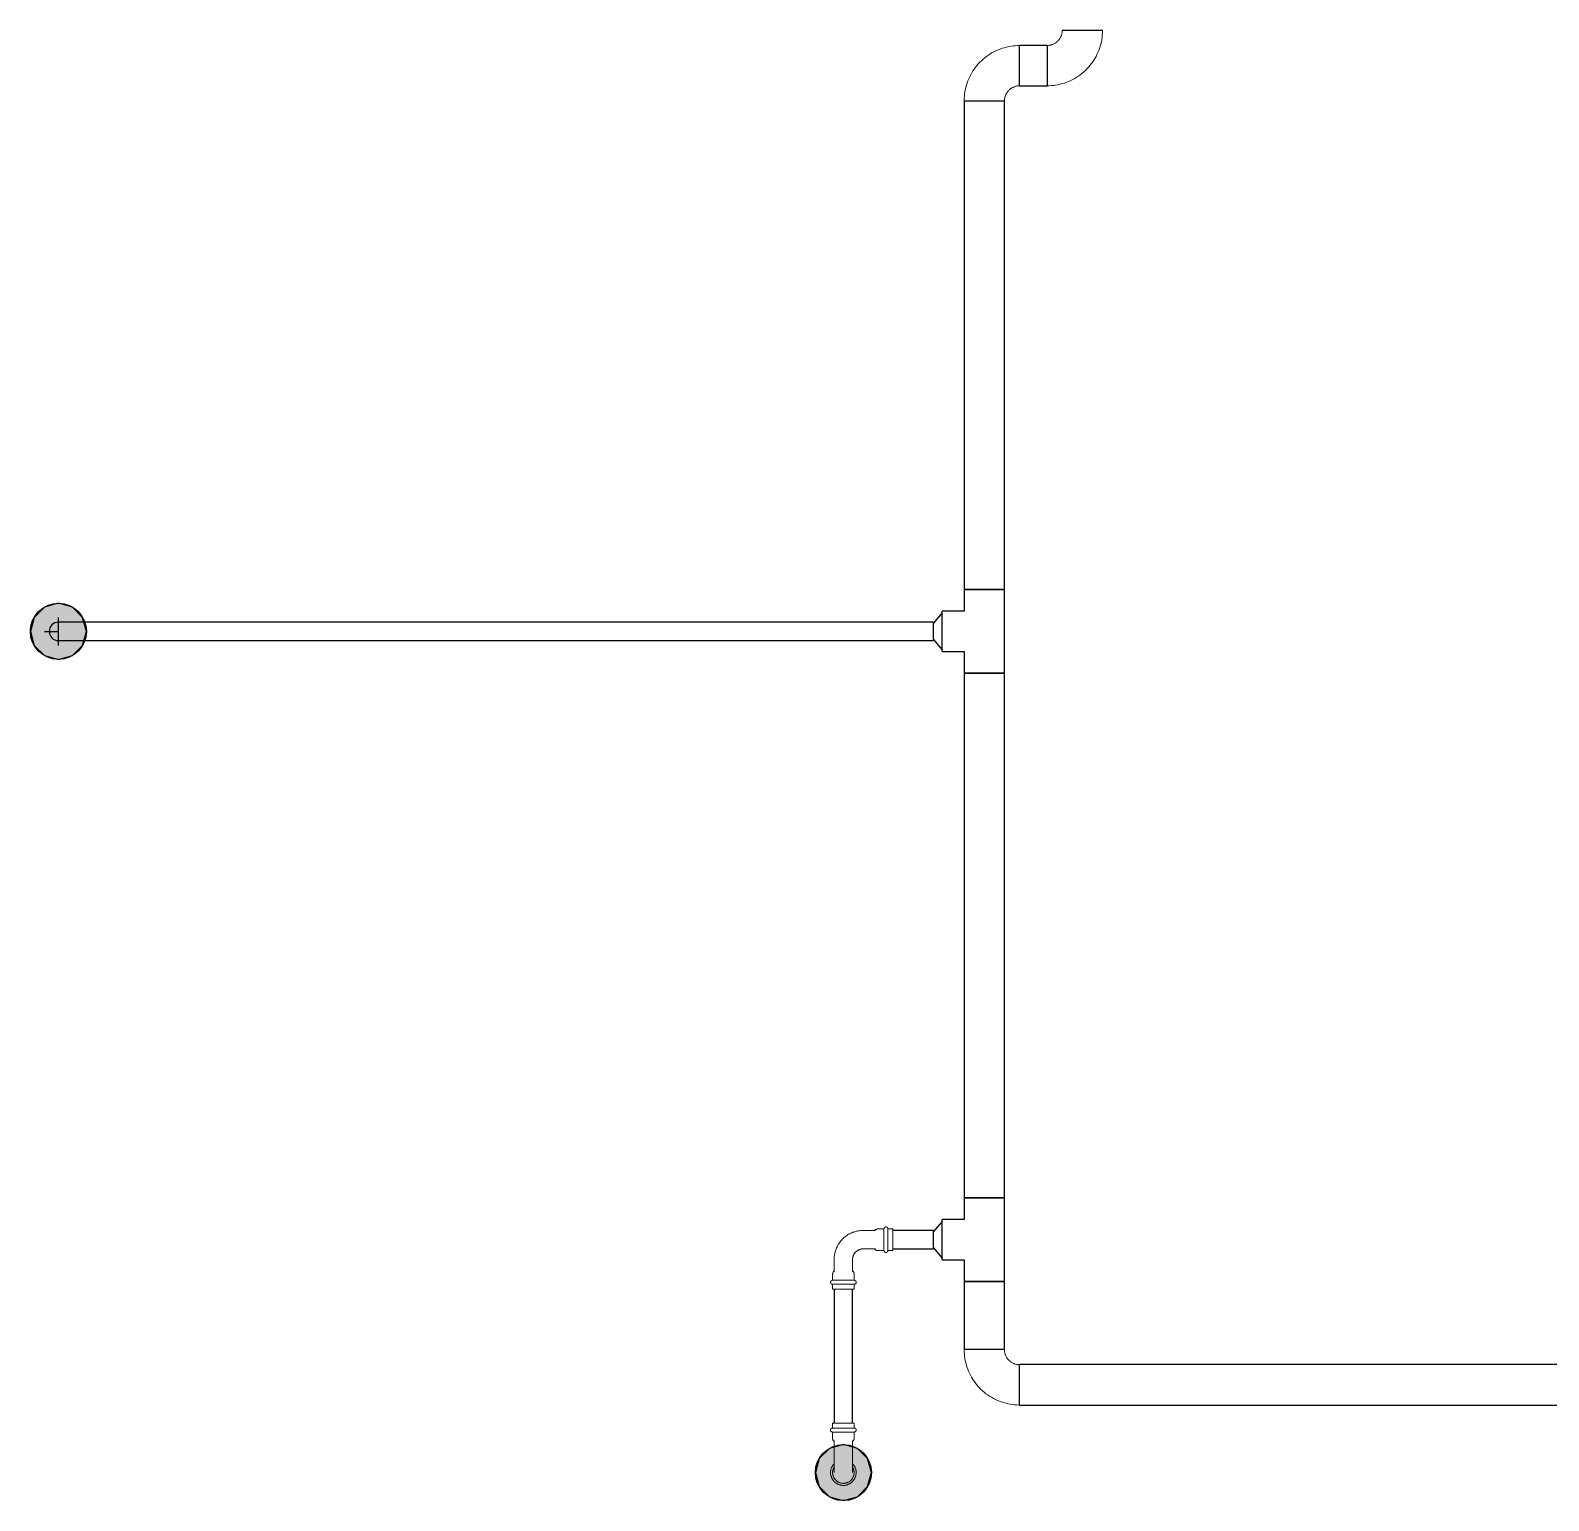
# Model space of a CAD drawing. Header units: inches. Extents: x -3327 to -1, y 8 to 1328.
# Drawn here: x -1886 to -1777.7, y 317.7 to 422.6 of the extents above; entities that cross this region are included whole.
import ezdxf

# ---------------------------------------------------------------- set-up
doc = ezdxf.new("R2010")
doc.units = ezdxf.units.IN
doc.header["$MEASUREMENT"] = 0
doc.layers.add('P-PIPE', color=3, linetype='Continuous', lineweight=9)
doc.layers.add('X - REF - FP', color=7, linetype='Continuous', true_color=0xb90000)

# ---------------------------------------------------------------- blocks, each defined once
blk = doc.blocks.new('Victaulic-VicPress316-Elbow 90-45deg Style P568_P571 - Standard-V2-SECOND LEVEL')
at = {"layer": 'P-PIPE'}
for p, q in [((-3203.7, 731.1), (-3203.7, 730.2)), ((-3202.39, 730.21), (-3202.39, 731.1)), ((-3203.81, 730.05), (-3203.81, 729.6)), ((-3202.28, 729.6), (-3202.28, 730.05)), ((-3203.05, 729.6), (-3203.81, 729.6)), ((-3203.81, 729.31), (-3203.81, 728.97)), ((-3203.05, 729.31), (-3203.81, 729.31)), ((-3203.81, 728.97), (-3203.05, 728.97)), ((-3202.28, 729.6), (-3203.05, 729.6)), ((-3202.28, 729.31), (-3203.05, 729.31)), ((-3203.05, 728.97), (-3202.28, 728.97)), ((-3202.28, 728.97), (-3202.28, 729.31))]:
    blk.add_line(p, q, dxfattribs=at)
at = {"layer": 'P-PIPE', "flags": 128}
for points in [[(-3203.05, 733.4), (-3203.08, 733.4), (-3203.12, 733.4), (-3203.16, 733.4), (-3203.19, 733.39), (-3203.23, 733.38), (-3203.26, 733.38), (-3203.3, 733.37), (-3203.33, 733.36), (-3203.37, 733.34), (-3203.4, 733.33), (-3203.43, 733.32), (-3203.47, 733.3), (-3203.5, 733.28), (-3203.53, 733.26), (-3203.56, 733.24), (-3203.59, 733.22), (-3203.62, 733.2), (-3203.65, 733.18), (-3203.67, 733.15), (-3203.7, 733.13), (-3203.73, 733.1), (-3203.75, 733.07), (-3203.77, 733.04), (-3203.79, 733.01), (-3203.81, 732.98), (-3203.83, 732.95), (-3203.85, 732.92), (-3203.87, 732.89), (-3203.88, 732.85), (-3203.9, 732.82), (-3203.91, 732.79), (-3203.92, 732.75), (-3203.93, 732.72), (-3203.94, 732.68), (-3203.94, 732.65), (-3203.95, 732.61), (-3203.95, 732.57), (-3203.96, 732.54), (-3203.96, 732.5), (-3203.96, 732.46), (-3203.96, 732.43), (-3203.95, 732.39), (-3203.95, 732.35), (-3203.94, 732.32), (-3203.93, 732.28), (-3203.93, 732.25), (-3203.91, 732.21), (-3203.9, 732.18), (-3203.89, 732.14), (-3203.88, 732.11), (-3203.86, 732.08), (-3203.84, 732.05), (-3203.82, 732.01), (-3203.8, 731.98), (-3203.78, 731.95), (-3203.76, 731.92), (-3203.74, 731.9), (-3203.71, 731.87)], [(-3202.39, 731.86), (-3202.37, 731.88), (-3202.34, 731.91), (-3202.32, 731.94), (-3202.3, 731.97), (-3202.28, 732), (-3202.26, 732.03), (-3202.24, 732.06), (-3202.23, 732.09), (-3202.21, 732.13), (-3202.2, 732.16), (-3202.18, 732.19), (-3202.17, 732.23), (-3202.16, 732.26), (-3202.15, 732.3), (-3202.15, 732.33), (-3202.14, 732.37), (-3202.14, 732.41), (-3202.14, 732.44), (-3202.13, 732.48), (-3202.13, 732.52), (-3202.14, 732.55), (-3202.14, 732.59), (-3202.14, 732.63), (-3202.15, 732.66), (-3202.16, 732.7), (-3202.17, 732.73), (-3202.18, 732.77), (-3202.19, 732.8), (-3202.2, 732.84), (-3202.22, 732.87), (-3202.23, 732.9), (-3202.25, 732.93), (-3202.27, 732.97), (-3202.29, 733), (-3202.31, 733.03), (-3202.33, 733.06), (-3202.35, 733.08), (-3202.38, 733.11), (-3202.4, 733.14), (-3202.43, 733.16), (-3202.46, 733.19), (-3202.49, 733.21), (-3202.51, 733.23), (-3202.55, 733.25), (-3202.58, 733.27), (-3202.61, 733.29), (-3202.64, 733.31), (-3202.67, 733.32), (-3202.71, 733.34), (-3202.74, 733.35), (-3202.78, 733.36), (-3202.81, 733.37), (-3202.85, 733.38), (-3202.88, 733.39), (-3202.92, 733.39), (-3202.95, 733.4), (-3202.99, 733.4), (-3203.03, 733.4), (-3203.05, 733.4)], [(-3203.05, 733.26), (-3203.08, 733.26), (-3203.11, 733.25), (-3203.14, 733.25), (-3203.17, 733.25), (-3203.2, 733.24), (-3203.23, 733.23), (-3203.26, 733.23), (-3203.29, 733.22), (-3203.32, 733.21), (-3203.34, 733.2), (-3203.37, 733.18), (-3203.4, 733.17), (-3203.43, 733.16), (-3203.45, 733.14), (-3203.48, 733.12), (-3203.5, 733.1), (-3203.53, 733.09), (-3203.55, 733.07), (-3203.57, 733.05), (-3203.6, 733.02), (-3203.62, 733), (-3203.64, 732.98), (-3203.66, 732.95), (-3203.67, 732.93), (-3203.69, 732.9), (-3203.71, 732.88), (-3203.72, 732.85), (-3203.74, 732.82), (-3203.75, 732.8), (-3203.76, 732.77), (-3203.77, 732.74), (-3203.78, 732.71), (-3203.79, 732.68), (-3203.8, 732.65), (-3203.8, 732.62), (-3203.81, 732.59), (-3203.81, 732.56), (-3203.81, 732.53), (-3203.81, 732.5), (-3203.81, 732.47), (-3203.81, 732.44), (-3203.81, 732.41), (-3203.8, 732.38), (-3203.8, 732.35), (-3203.79, 732.32), (-3203.78, 732.29), (-3203.78, 732.26), (-3203.77, 732.23), (-3203.76, 732.2), (-3203.74, 732.17), (-3203.73, 732.14), (-3203.72, 732.12), (-3203.7, 732.1)], [(-3203.7, 732.49), (-3203.7, 732.49), (-3203.7, 732.49), (-3203.7, 732.48), (-3203.7, 732.47), (-3203.7, 732.46), (-3203.7, 732.45), (-3203.7, 732.44), (-3203.7, 732.42), (-3203.7, 732.4), (-3203.7, 732.38), (-3203.7, 732.36), (-3203.7, 732.33), (-3203.7, 732.31), (-3203.7, 732.28), (-3203.7, 732.25), (-3203.7, 732.21), (-3203.7, 732.18), (-3203.7, 732.14), (-3203.7, 732.11), (-3203.7, 732.07), (-3203.7, 732.03), (-3203.7, 731.98), (-3203.7, 731.94), (-3203.7, 731.9), (-3203.7, 731.85), (-3203.7, 731.8), (-3203.7, 731.75), (-3203.7, 731.7), (-3203.7, 731.65), (-3203.7, 731.6), (-3203.7, 731.55), (-3203.7, 731.5), (-3203.7, 731.44), (-3203.7, 731.39), (-3203.7, 731.33), (-3203.7, 731.28), (-3203.7, 731.22), (-3203.7, 731.17), (-3203.7, 731.11), (-3203.7, 731.1)], [(-3202.39, 732.1), (-3202.37, 732.13), (-3202.36, 732.16), (-3202.34, 732.18), (-3202.33, 732.21), (-3202.32, 732.24), (-3202.31, 732.27), (-3202.3, 732.3), (-3202.3, 732.33), (-3202.29, 732.36), (-3202.29, 732.39), (-3202.28, 732.42), (-3202.28, 732.45), (-3202.28, 732.48), (-3202.28, 732.51), (-3202.28, 732.54), (-3202.28, 732.57), (-3202.29, 732.6), (-3202.29, 732.63), (-3202.3, 732.66), (-3202.31, 732.69), (-3202.32, 732.72), (-3202.33, 732.75), (-3202.34, 732.78), (-3202.35, 732.81), (-3202.36, 732.84), (-3202.38, 732.86), (-3202.39, 732.89), (-3202.41, 732.92), (-3202.43, 732.94), (-3202.44, 732.97), (-3202.46, 732.99), (-3202.48, 733.01), (-3202.51, 733.03), (-3202.53, 733.06), (-3202.55, 733.08), (-3202.58, 733.09), (-3202.6, 733.11), (-3202.62, 733.13), (-3202.65, 733.15), (-3202.68, 733.16), (-3202.7, 733.18), (-3202.73, 733.19), (-3202.76, 733.2), (-3202.79, 733.21), (-3202.82, 733.22), (-3202.85, 733.23), (-3202.88, 733.24), (-3202.91, 733.24), (-3202.94, 733.25), (-3202.97, 733.25), (-3203, 733.26), (-3203.03, 733.26), (-3203.05, 733.26)], [(-3202.39, 731.1), (-3202.39, 731.15), (-3202.39, 731.21), (-3202.39, 731.26), (-3202.39, 731.32), (-3202.39, 731.37), (-3202.39, 731.43), (-3202.39, 731.48), (-3202.39, 731.54), (-3202.39, 731.59), (-3202.39, 731.64), (-3202.39, 731.69), (-3202.39, 731.74), (-3202.39, 731.79), (-3202.39, 731.84), (-3202.39, 731.88), (-3202.39, 731.93), (-3202.39, 731.97), (-3202.39, 732.02), (-3202.39, 732.06), (-3202.39, 732.1), (-3202.39, 732.13), (-3202.39, 732.17), (-3202.39, 732.21), (-3202.39, 732.24), (-3202.39, 732.27), (-3202.39, 732.3), (-3202.39, 732.33), (-3202.39, 732.35), (-3202.39, 732.37), (-3202.39, 732.4), (-3202.39, 732.41), (-3202.39, 732.43), (-3202.39, 732.45), (-3202.39, 732.46), (-3202.39, 732.47), (-3202.39, 732.48), (-3202.39, 732.48), (-3202.39, 732.49), (-3202.39, 732.49), (-3202.39, 732.49)], [(-3203.81, 730.05), (-3203.81, 730.06), (-3203.81, 730.07), (-3203.81, 730.08), (-3203.81, 730.09), (-3203.81, 730.11), (-3203.8, 730.12), (-3203.8, 730.13), (-3203.8, 730.14), (-3203.8, 730.15), (-3203.79, 730.16), (-3203.79, 730.17), (-3203.78, 730.18), (-3203.78, 730.19), (-3203.77, 730.2), (-3203.76, 730.2), (-3203.76, 730.21), (-3203.75, 730.22), (-3203.74, 730.23), (-3203.74, 730.24), (-3203.73, 730.25), (-3203.72, 730.25), (-3203.71, 730.26), (-3203.71, 730.27), (-3203.7, 730.27)], [(-3202.39, 730.27), (-3202.38, 730.26), (-3202.37, 730.26), (-3202.36, 730.25), (-3202.36, 730.24), (-3202.35, 730.23), (-3202.34, 730.22), (-3202.33, 730.22), (-3202.33, 730.21), (-3202.32, 730.2), (-3202.32, 730.19), (-3202.31, 730.18), (-3202.31, 730.17), (-3202.3, 730.16), (-3202.3, 730.15), (-3202.29, 730.14), (-3202.29, 730.13), (-3202.29, 730.12), (-3202.29, 730.11), (-3202.28, 730.1), (-3202.28, 730.09), (-3202.28, 730.07), (-3202.28, 730.06), (-3202.28, 730.05), (-3202.28, 730.05)], [(-3203.81, 729.31), (-3203.82, 729.31), (-3203.82, 729.31), (-3203.83, 729.31), (-3203.84, 729.31), (-3203.84, 729.31), (-3203.85, 729.31), (-3203.85, 729.31), (-3203.86, 729.32), (-3203.86, 729.32), (-3203.87, 729.32), (-3203.87, 729.32), (-3203.88, 729.32), (-3203.88, 729.33), (-3203.89, 729.33), (-3203.89, 729.33), (-3203.9, 729.34), (-3203.9, 729.34), (-3203.91, 729.34), (-3203.91, 729.35), (-3203.92, 729.35), (-3203.92, 729.36), (-3203.92, 729.36), (-3203.93, 729.37), (-3203.93, 729.37), (-3203.93, 729.38), (-3203.94, 729.38), (-3203.94, 729.39), (-3203.94, 729.39), (-3203.95, 729.4), (-3203.95, 729.4), (-3203.95, 729.41), (-3203.95, 729.41), (-3203.95, 729.42), (-3203.95, 729.42), (-3203.96, 729.43), (-3203.96, 729.44), (-3203.96, 729.44), (-3203.96, 729.45), (-3203.96, 729.45), (-3203.96, 729.46), (-3203.96, 729.46), (-3203.96, 729.47), (-3203.96, 729.48), (-3203.96, 729.48), (-3203.95, 729.49), (-3203.95, 729.49), (-3203.95, 729.5), (-3203.95, 729.5), (-3203.95, 729.51), (-3203.94, 729.51), (-3203.94, 729.52), (-3203.94, 729.52), (-3203.94, 729.53), (-3203.93, 729.53), (-3203.93, 729.54), (-3203.93, 729.54), (-3203.92, 729.55), (-3203.92, 729.55), (-3203.92, 729.56), (-3203.91, 729.56), (-3203.91, 729.57), (-3203.9, 729.57), (-3203.9, 729.57), (-3203.89, 729.58), (-3203.89, 729.58), (-3203.88, 729.58), (-3203.88, 729.58), (-3203.87, 729.59), (-3203.87, 729.59), (-3203.86, 729.59), (-3203.86, 729.59), (-3203.85, 729.59), (-3203.84, 729.6), (-3203.84, 729.6), (-3203.83, 729.6), (-3203.83, 729.6), (-3203.82, 729.6), (-3203.82, 729.6), (-3203.81, 729.6)], [(-3203.05, 729.6), (-3203.08, 729.6), (-3203.11, 729.6), (-3203.14, 729.6), (-3203.17, 729.6), (-3203.2, 729.6), (-3203.23, 729.6), (-3203.26, 729.6), (-3203.29, 729.6), (-3203.32, 729.6), (-3203.34, 729.6), (-3203.37, 729.6), (-3203.4, 729.6), (-3203.43, 729.6), (-3203.45, 729.6), (-3203.48, 729.6), (-3203.5, 729.6), (-3203.53, 729.6), (-3203.55, 729.6), (-3203.57, 729.6), (-3203.6, 729.6), (-3203.62, 729.6), (-3203.64, 729.6), (-3203.66, 729.6), (-3203.67, 729.6), (-3203.69, 729.6), (-3203.71, 729.6), (-3203.72, 729.6), (-3203.74, 729.6), (-3203.75, 729.6), (-3203.76, 729.6), (-3203.77, 729.6), (-3203.78, 729.6), (-3203.79, 729.6), (-3203.8, 729.6), (-3203.8, 729.6), (-3203.81, 729.6), (-3203.81, 729.6), (-3203.81, 729.6), (-3203.81, 729.6), (-3203.81, 729.6)], [(-3203.81, 729.6), (-3203.81, 729.6), (-3203.81, 729.6), (-3203.81, 729.6), (-3203.8, 729.6), (-3203.8, 729.6), (-3203.79, 729.6), (-3203.78, 729.6), (-3203.77, 729.6)], [(-3203.77, 729.31), (-3203.78, 729.31), (-3203.79, 729.31), (-3203.8, 729.31), (-3203.8, 729.31), (-3203.81, 729.31), (-3203.81, 729.31), (-3203.81, 729.31), (-3203.81, 729.31), (-3203.81, 729.31)], [(-3203.81, 729.31), (-3203.81, 729.31), (-3203.81, 729.31), (-3203.81, 729.31), (-3203.8, 729.31), (-3203.8, 729.31), (-3203.79, 729.31), (-3203.78, 729.31), (-3203.77, 729.31), (-3203.76, 729.31), (-3203.75, 729.31), (-3203.74, 729.31), (-3203.73, 729.31), (-3203.71, 729.31), (-3203.7, 729.31), (-3203.68, 729.31), (-3203.66, 729.31), (-3203.64, 729.31), (-3203.62, 729.31), (-3203.6, 729.31), (-3203.58, 729.31), (-3203.56, 729.31), (-3203.53, 729.31), (-3203.51, 729.31), (-3203.49, 729.31), (-3203.46, 729.31), (-3203.43, 729.31), (-3203.41, 729.31), (-3203.38, 729.31), (-3203.35, 729.31), (-3203.32, 729.31), (-3203.29, 729.31), (-3203.27, 729.31), (-3203.24, 729.31), (-3203.21, 729.31), (-3203.18, 729.31), (-3203.15, 729.31), (-3203.12, 729.31), (-3203.08, 729.31), (-3203.05, 729.31), (-3203.05, 729.31)], [(-3202.28, 729.6), (-3202.28, 729.6), (-3202.28, 729.6), (-3202.29, 729.6), (-3202.29, 729.6), (-3202.29, 729.6), (-3202.3, 729.6), (-3202.31, 729.6), (-3202.32, 729.6), (-3202.33, 729.6), (-3202.34, 729.6), (-3202.35, 729.6), (-3202.37, 729.6), (-3202.38, 729.6), (-3202.4, 729.6), (-3202.41, 729.6), (-3202.43, 729.6), (-3202.45, 729.6), (-3202.47, 729.6), (-3202.49, 729.6), (-3202.51, 729.6), (-3202.53, 729.6), (-3202.56, 729.6), (-3202.58, 729.6), (-3202.61, 729.6), (-3202.63, 729.6), (-3202.66, 729.6), (-3202.68, 729.6), (-3202.71, 729.6), (-3202.74, 729.6), (-3202.77, 729.6), (-3202.8, 729.6), (-3202.83, 729.6), (-3202.86, 729.6), (-3202.89, 729.6), (-3202.92, 729.6), (-3202.95, 729.6), (-3202.98, 729.6), (-3203.01, 729.6), (-3203.04, 729.6), (-3203.05, 729.6)], [(-3203.05, 729.31), (-3203.02, 729.31), (-3202.98, 729.31), (-3202.95, 729.31), (-3202.92, 729.31), (-3202.89, 729.31), (-3202.86, 729.31), (-3202.83, 729.31), (-3202.8, 729.31), (-3202.78, 729.31), (-3202.75, 729.31), (-3202.72, 729.31), (-3202.69, 729.31), (-3202.67, 729.31), (-3202.64, 729.31), (-3202.61, 729.31), (-3202.59, 729.31), (-3202.56, 729.31), (-3202.54, 729.31), (-3202.52, 729.31), (-3202.5, 729.31), (-3202.48, 729.31), (-3202.46, 729.31), (-3202.44, 729.31), (-3202.42, 729.31), (-3202.4, 729.31), (-3202.39, 729.31), (-3202.37, 729.31), (-3202.36, 729.31), (-3202.34, 729.31), (-3202.33, 729.31), (-3202.32, 729.31), (-3202.31, 729.31), (-3202.3, 729.31), (-3202.3, 729.31), (-3202.29, 729.31), (-3202.29, 729.31), (-3202.28, 729.31), (-3202.28, 729.31), (-3202.28, 729.31), (-3202.28, 729.31)], [(-3202.32, 729.6), (-3202.31, 729.6), (-3202.3, 729.6), (-3202.3, 729.6), (-3202.29, 729.6), (-3202.29, 729.6), (-3202.28, 729.6), (-3202.28, 729.6), (-3202.28, 729.6), (-3202.28, 729.6)], [(-3202.28, 729.31), (-3202.28, 729.31), (-3202.28, 729.31), (-3202.29, 729.31), (-3202.29, 729.31), (-3202.29, 729.31), (-3202.3, 729.31), (-3202.31, 729.31), (-3202.32, 729.31)], [(-3202.28, 729.6), (-3202.27, 729.6), (-3202.27, 729.6), (-3202.26, 729.6), (-3202.26, 729.6), (-3202.25, 729.6), (-3202.24, 729.6), (-3202.24, 729.59), (-3202.23, 729.59), (-3202.23, 729.59), (-3202.22, 729.59), (-3202.22, 729.59), (-3202.21, 729.58), (-3202.21, 729.58), (-3202.2, 729.58), (-3202.2, 729.57), (-3202.19, 729.57), (-3202.19, 729.57), (-3202.18, 729.56), (-3202.18, 729.56), (-3202.18, 729.56), (-3202.17, 729.55), (-3202.17, 729.55), (-3202.16, 729.54), (-3202.16, 729.54), (-3202.16, 729.53), (-3202.15, 729.53), (-3202.15, 729.52), (-3202.15, 729.52), (-3202.15, 729.51), (-3202.14, 729.51), (-3202.14, 729.5), (-3202.14, 729.5), (-3202.14, 729.49), (-3202.14, 729.48), (-3202.14, 729.48), (-3202.14, 729.47), (-3202.13, 729.47), (-3202.13, 729.46), (-3202.13, 729.46), (-3202.13, 729.45), (-3202.13, 729.44), (-3202.13, 729.44), (-3202.14, 729.43), (-3202.14, 729.43), (-3202.14, 729.42), (-3202.14, 729.42), (-3202.14, 729.41), (-3202.14, 729.4), (-3202.14, 729.4), (-3202.15, 729.39), (-3202.15, 729.39), (-3202.15, 729.38), (-3202.16, 729.38), (-3202.16, 729.37), (-3202.16, 729.37), (-3202.17, 729.36), (-3202.17, 729.36), (-3202.17, 729.35), (-3202.18, 729.35), (-3202.18, 729.35), (-3202.19, 729.34), (-3202.19, 729.34), (-3202.19, 729.34), (-3202.2, 729.33), (-3202.2, 729.33), (-3202.21, 729.33), (-3202.21, 729.32), (-3202.22, 729.32), (-3202.23, 729.32), (-3202.23, 729.32), (-3202.24, 729.32), (-3202.24, 729.31), (-3202.25, 729.31), (-3202.25, 729.31), (-3202.26, 729.31), (-3202.26, 729.31), (-3202.27, 729.31), (-3202.28, 729.31), (-3202.28, 729.31)]]:
    blk.add_lwpolyline(points, dxfattribs=at)
blk = doc.blocks.new('Elbow - Welded - Generic - Standard-1127339-SECOND LEVEL')
at = {"layer": 'P-PIPE'}
for p, q in [((-1.39, 2.52), (-1.25, 2.52)), ((-1.24, 2.52), (-1.02, 2.52)), ((-1.02, 2.52), (-0.72, 2.52)), ((-0.72, 2.52), (-0.37, 2.52)), ((-0.37, 2.52), (0.37, 2.52)), ((0.37, 2.52), (0.72, 2.52)), ((0.72, 2.52), (1.02, 2.52)), ((1.02, 2.52), (1.24, 2.52)), ((1.25, 2.52), (1.39, 2.52)), ((-2.52, 1.25), (-2.52, 1.39)), ((-2.52, 1.02), (-2.52, 1.24)), ((-2.52, 0.72), (-2.52, 1.02)), ((-2.52, 0.37), (-2.52, 0.72)), ((-2.52, -0.37), (-2.52, 0.37)), ((-2.52, -0.72), (-2.52, -0.37)), ((-2.52, -1.02), (-2.52, -0.72)), ((-2.52, -1.24), (-2.52, -1.02)), ((-2.52, -1.39), (-2.52, -1.25))]:
    blk.add_line(p, q, dxfattribs=at)
at = {"layer": 'P-PIPE', "flags": 128}
for points in [[(-2.52, -1.44), (-2.36, -1.43), (-2.2, -1.42), (-2.05, -1.41), (-1.89, -1.39), (-1.73, -1.36), (-1.58, -1.32), (-1.43, -1.28), (-1.28, -1.24), (-1.13, -1.18), (-0.98, -1.12), (-0.83, -1.06), (-0.69, -0.99), (-0.55, -0.91), (-0.42, -0.83), (-0.29, -0.75), (-0.16, -0.65), (-0.03, -0.56), (0.09, -0.45), (0.21, -0.35), (0.32, -0.24), (0.43, -0.12), (0.53, 0), (0.63, 0.12), (0.72, 0.25), (0.81, 0.38), (0.89, 0.52), (0.97, 0.65), (1.04, 0.8), (1.11, 0.94), (1.17, 1.09), (1.22, 1.23), (1.27, 1.39), (1.31, 1.54), (1.35, 1.69), (1.38, 1.85), (1.4, 2), (1.42, 2.16), (1.43, 2.32), (1.44, 2.48), (1.44, 2.52)], [(-1.44, 2.52), (-1.44, 2.48), (-1.44, 2.43), (-1.44, 2.39), (-1.45, 2.35), (-1.46, 2.3), (-1.47, 2.26), (-1.48, 2.22), (-1.49, 2.18), (-1.51, 2.14), (-1.52, 2.1), (-1.54, 2.06), (-1.56, 2.02), (-1.58, 1.98), (-1.6, 1.94), (-1.63, 1.91), (-1.65, 1.87), (-1.68, 1.84), (-1.71, 1.81), (-1.73, 1.77), (-1.77, 1.74), (-1.8, 1.71), (-1.83, 1.69), (-1.86, 1.66), (-1.9, 1.63), (-1.93, 1.61), (-1.97, 1.59), (-2.01, 1.56), (-2.05, 1.55), (-2.09, 1.53), (-2.13, 1.51), (-2.17, 1.5), (-2.21, 1.48), (-2.25, 1.47), (-2.29, 1.46), (-2.34, 1.45), (-2.38, 1.45), (-2.42, 1.44), (-2.46, 1.44), (-2.51, 1.44), (-2.52, 1.44)]]:
    blk.add_lwpolyline(points, dxfattribs=at)
blk = doc.blocks.new('Victaulic-VicPress316-Elbow 90-45deg Style P568_P571 - Standard-V61-SECOND LEVEL')
at = {"layer": 'P-PIPE'}
for p, q in [((-0.77, 3.52), (-0.77, 3.18)), ((0.77, 3.52), (-0.77, 3.52)), ((0.77, 3.18), (0.77, 3.52)), ((-0.77, 3.18), (0.77, 3.18)), ((-0.77, 2.89), (-0.77, 2.44)), ((-0.77, 2.89), (0.77, 2.89)), ((-0.66, 2.28), (-0.66, 1.39)), ((0.66, 1.39), (0.66, 2.28)), ((0.77, 2.44), (0.77, 2.89)), ((-3.18, 0.77), (-3.52, 0.77)), ((-3.52, 0.77), (-3.52, -0.77)), ((-3.18, -0.77), (-3.18, 0.77)), ((-2.44, 0.77), (-2.89, 0.77)), ((-2.89, -0.77), (-2.89, 0.77)), ((-1.39, 0.66), (-2.28, 0.66)), ((-3.52, -0.77), (-3.18, -0.77)), ((-2.89, -0.77), (-2.44, -0.77)), ((-2.28, -0.66), (-1.39, -0.66))]:
    blk.add_line(p, q, dxfattribs=at)
at = {"layer": 'P-PIPE', "flags": 128}
for points in [[(-0.77, 2.89), (-0.77, 2.89), (-0.78, 2.89), (-0.78, 2.89), (-0.79, 2.89), (-0.8, 2.89), (-0.8, 2.89), (-0.81, 2.9), (-0.81, 2.9), (-0.82, 2.9), (-0.82, 2.9), (-0.83, 2.9), (-0.83, 2.91), (-0.84, 2.91), (-0.84, 2.91), (-0.85, 2.92), (-0.85, 2.92), (-0.86, 2.92), (-0.86, 2.93), (-0.87, 2.93), (-0.87, 2.93), (-0.87, 2.94), (-0.88, 2.94), (-0.88, 2.95), (-0.89, 2.95), (-0.89, 2.96), (-0.89, 2.96), (-0.89, 2.97), (-0.9, 2.97), (-0.9, 2.98), (-0.9, 2.98), (-0.9, 2.99), (-0.91, 2.99), (-0.91, 3), (-0.91, 3.01), (-0.91, 3.01), (-0.91, 3.02), (-0.91, 3.02), (-0.91, 3.03), (-0.91, 3.03), (-0.91, 3.04), (-0.91, 3.05), (-0.91, 3.05), (-0.91, 3.06), (-0.91, 3.06), (-0.91, 3.07), (-0.91, 3.07), (-0.91, 3.08), (-0.9, 3.09), (-0.9, 3.09), (-0.9, 3.1), (-0.9, 3.1), (-0.89, 3.11), (-0.89, 3.11), (-0.89, 3.12), (-0.88, 3.12), (-0.88, 3.13), (-0.88, 3.13), (-0.87, 3.14), (-0.87, 3.14), (-0.86, 3.14), (-0.86, 3.15), (-0.86, 3.15), (-0.85, 3.15), (-0.85, 3.16), (-0.84, 3.16), (-0.84, 3.16), (-0.83, 3.17), (-0.83, 3.17), (-0.82, 3.17), (-0.82, 3.17), (-0.81, 3.17), (-0.8, 3.18), (-0.8, 3.18), (-0.79, 3.18), (-0.79, 3.18), (-0.78, 3.18), (-0.78, 3.18), (-0.77, 3.18), (-0.77, 3.18)], [(0.77, 3.18), (0.77, 3.18), (0.76, 3.18), (0.76, 3.18), (0.76, 3.18), (0.75, 3.18), (0.74, 3.18), (0.74, 3.18), (0.73, 3.18), (0.72, 3.18), (0.71, 3.18), (0.69, 3.18), (0.68, 3.18), (0.67, 3.18), (0.65, 3.18), (0.63, 3.18), (0.61, 3.18), (0.6, 3.18), (0.58, 3.18), (0.56, 3.18), (0.53, 3.18), (0.51, 3.18), (0.49, 3.18), (0.46, 3.18), (0.44, 3.18), (0.41, 3.18), (0.39, 3.18), (0.36, 3.18), (0.33, 3.18), (0.31, 3.18), (0.28, 3.18), (0.25, 3.18), (0.22, 3.18), (0.19, 3.18), (0.16, 3.18), (0.13, 3.18), (0.1, 3.18), (0.07, 3.18), (0.04, 3.18), (0.01, 3.18), (-0.02, 3.18), (-0.05, 3.18), (-0.08, 3.18), (-0.11, 3.18), (-0.14, 3.18), (-0.17, 3.18), (-0.2, 3.18), (-0.23, 3.18), (-0.26, 3.18), (-0.29, 3.18), (-0.32, 3.18), (-0.35, 3.18), (-0.37, 3.18), (-0.4, 3.18), (-0.43, 3.18), (-0.45, 3.18), (-0.48, 3.18), (-0.5, 3.18), (-0.52, 3.18), (-0.54, 3.18), (-0.57, 3.18), (-0.59, 3.18), (-0.6, 3.18), (-0.62, 3.18), (-0.64, 3.18), (-0.66, 3.18), (-0.67, 3.18), (-0.69, 3.18), (-0.7, 3.18), (-0.71, 3.18), (-0.72, 3.18), (-0.73, 3.18), (-0.74, 3.18), (-0.75, 3.18), (-0.75, 3.18), (-0.76, 3.18), (-0.76, 3.18), (-0.77, 3.18), (-0.77, 3.18), (-0.77, 3.18)], [(-0.77, 3.18), (-0.77, 3.18), (-0.76, 3.18), (-0.76, 3.18), (-0.76, 3.18), (-0.75, 3.18), (-0.74, 3.18), (-0.74, 3.18), (-0.73, 3.18)], [(-0.77, 2.89), (-0.77, 2.89), (-0.76, 2.89), (-0.76, 2.89), (-0.76, 2.89), (-0.75, 2.89), (-0.74, 2.89), (-0.74, 2.89), (-0.73, 2.89), (-0.72, 2.89), (-0.71, 2.89), (-0.69, 2.89), (-0.68, 2.89), (-0.67, 2.89), (-0.65, 2.89), (-0.63, 2.89), (-0.61, 2.89), (-0.6, 2.89), (-0.58, 2.89), (-0.56, 2.89), (-0.53, 2.89), (-0.51, 2.89), (-0.49, 2.89), (-0.46, 2.89), (-0.44, 2.89), (-0.41, 2.89), (-0.39, 2.89), (-0.36, 2.89), (-0.33, 2.89), (-0.31, 2.89), (-0.28, 2.89), (-0.25, 2.89), (-0.22, 2.89), (-0.19, 2.89), (-0.16, 2.89), (-0.13, 2.89), (-0.1, 2.89), (-0.07, 2.89), (-0.04, 2.89), (-0.01, 2.89), (0.02, 2.89), (0.05, 2.89), (0.08, 2.89), (0.11, 2.89), (0.14, 2.89), (0.17, 2.89), (0.2, 2.89), (0.23, 2.89), (0.26, 2.89), (0.29, 2.89), (0.32, 2.89), (0.35, 2.89), (0.37, 2.89), (0.4, 2.89), (0.43, 2.89), (0.45, 2.89), (0.48, 2.89), (0.5, 2.89), (0.52, 2.89), (0.54, 2.89), (0.57, 2.89), (0.59, 2.89), (0.6, 2.89), (0.62, 2.89), (0.64, 2.89), (0.66, 2.89), (0.67, 2.89), (0.69, 2.89), (0.7, 2.89), (0.71, 2.89), (0.72, 2.89), (0.73, 2.89), (0.74, 2.89), (0.75, 2.89), (0.75, 2.89), (0.76, 2.89), (0.76, 2.89), (0.77, 2.89), (0.77, 2.89), (0.77, 2.89)], [(-0.72, 2.89), (-0.73, 2.89), (-0.74, 2.89), (-0.75, 2.89), (-0.75, 2.89), (-0.76, 2.89), (-0.76, 2.89), (-0.77, 2.89), (-0.77, 2.89), (-0.77, 2.89)], [(-0.66, 2.22), (-0.67, 2.23), (-0.67, 2.23), (-0.68, 2.24), (-0.69, 2.25), (-0.7, 2.26), (-0.7, 2.27), (-0.71, 2.27), (-0.72, 2.28), (-0.72, 2.29), (-0.73, 2.3), (-0.73, 2.31), (-0.74, 2.32), (-0.74, 2.33), (-0.75, 2.34), (-0.75, 2.35), (-0.76, 2.36), (-0.76, 2.37), (-0.76, 2.38), (-0.76, 2.39), (-0.76, 2.4), (-0.77, 2.42), (-0.77, 2.43), (-0.77, 2.44), (-0.77, 2.44)], [(0.77, 2.44), (0.77, 2.43), (0.77, 2.42), (0.76, 2.41), (0.76, 2.4), (0.76, 2.38), (0.76, 2.37), (0.76, 2.36), (0.75, 2.35), (0.75, 2.34), (0.74, 2.33), (0.74, 2.32), (0.74, 2.31), (0.73, 2.3), (0.72, 2.29), (0.72, 2.29), (0.71, 2.28), (0.71, 2.27), (0.7, 2.26), (0.69, 2.25), (0.68, 2.24), (0.68, 2.24), (0.67, 2.23), (0.66, 2.22), (0.66, 2.22)], [(0.72, 3.18), (0.73, 3.18), (0.74, 3.18), (0.75, 3.18), (0.75, 3.18), (0.76, 3.18), (0.76, 3.18), (0.77, 3.18), (0.77, 3.18), (0.77, 3.18)], [(0.77, 2.89), (0.77, 2.89), (0.76, 2.89), (0.76, 2.89), (0.76, 2.89), (0.75, 2.89), (0.74, 2.89), (0.74, 2.89), (0.73, 2.89)], [(0.77, 3.18), (0.77, 3.18), (0.78, 3.18), (0.78, 3.18), (0.79, 3.18), (0.8, 3.18), (0.8, 3.18), (0.81, 3.18), (0.81, 3.17), (0.82, 3.17), (0.82, 3.17), (0.83, 3.17), (0.83, 3.17), (0.84, 3.16), (0.84, 3.16), (0.85, 3.16), (0.85, 3.15), (0.86, 3.15), (0.86, 3.15), (0.87, 3.14), (0.87, 3.14), (0.87, 3.13), (0.88, 3.13), (0.88, 3.12), (0.89, 3.12), (0.89, 3.11), (0.89, 3.11), (0.89, 3.1), (0.9, 3.1), (0.9, 3.09), (0.9, 3.09), (0.9, 3.08), (0.91, 3.08), (0.91, 3.07), (0.91, 3.07), (0.91, 3.06), (0.91, 3.05), (0.91, 3.05), (0.91, 3.04), (0.91, 3.04), (0.91, 3.03), (0.91, 3.03), (0.91, 3.02), (0.91, 3.01), (0.91, 3.01), (0.91, 3), (0.91, 3), (0.91, 2.99), (0.9, 2.99), (0.9, 2.98), (0.9, 2.98), (0.9, 2.97), (0.89, 2.97), (0.89, 2.96), (0.89, 2.96), (0.88, 2.95), (0.88, 2.95), (0.88, 2.94), (0.87, 2.94), (0.87, 2.93), (0.86, 2.93), (0.86, 2.92), (0.86, 2.92), (0.85, 2.92), (0.85, 2.91), (0.84, 2.91), (0.84, 2.91), (0.83, 2.91), (0.83, 2.9), (0.82, 2.9), (0.82, 2.9), (0.81, 2.9), (0.8, 2.9), (0.8, 2.89), (0.79, 2.89), (0.79, 2.89), (0.78, 2.89), (0.78, 2.89), (0.77, 2.89), (0.77, 2.89)], [(-0.66, 1.39), (-0.66, 1.36), (-0.66, 1.33), (-0.66, 1.3), (-0.67, 1.28), (-0.67, 1.25), (-0.68, 1.22), (-0.69, 1.19), (-0.69, 1.16), (-0.7, 1.13), (-0.72, 1.11), (-0.73, 1.08), (-0.74, 1.05), (-0.75, 1.03), (-0.77, 1), (-0.79, 0.98), (-0.8, 0.95), (-0.82, 0.93), (-0.84, 0.91), (-0.86, 0.89), (-0.88, 0.87), (-0.9, 0.85), (-0.92, 0.83), (-0.95, 0.81), (-0.97, 0.79), (-1, 0.77), (-1.02, 0.76), (-1.05, 0.74), (-1.07, 0.73), (-1.1, 0.72), (-1.13, 0.71), (-1.15, 0.7), (-1.18, 0.69), (-1.21, 0.68), (-1.24, 0.67), (-1.27, 0.67), (-1.3, 0.66), (-1.33, 0.66), (-1.36, 0.66), (-1.39, 0.66), (-1.39, 0.66)], [(-1.39, -0.66), (-1.31, -0.66), (-1.23, -0.65), (-1.15, -0.64), (-1.07, -0.63), (-0.99, -0.62), (-0.91, -0.6), (-0.83, -0.58), (-0.75, -0.55), (-0.67, -0.53), (-0.59, -0.5), (-0.52, -0.46), (-0.45, -0.43), (-0.37, -0.39), (-0.3, -0.34), (-0.24, -0.3), (-0.17, -0.25), (-0.1, -0.2), (-0.04, -0.15), (0.02, -0.09), (0.08, -0.04), (0.13, 0.02), (0.19, 0.09), (0.24, 0.15), (0.29, 0.22), (0.33, 0.29), (0.38, 0.35), (0.42, 0.43), (0.45, 0.5), (0.49, 0.57), (0.52, 0.65), (0.55, 0.73), (0.57, 0.81), (0.59, 0.88), (0.61, 0.96), (0.63, 1.04), (0.64, 1.13), (0.65, 1.21), (0.65, 1.29), (0.66, 1.37), (0.66, 1.39)], [(-3.18, 0.77), (-3.18, 0.77), (-3.18, 0.78), (-3.18, 0.78), (-3.18, 0.79), (-3.18, 0.8), (-3.18, 0.8), (-3.18, 0.81), (-3.17, 0.81), (-3.17, 0.82), (-3.17, 0.82), (-3.17, 0.83), (-3.17, 0.83), (-3.16, 0.84), (-3.16, 0.84), (-3.16, 0.85), (-3.15, 0.85), (-3.15, 0.86), (-3.15, 0.86), (-3.14, 0.87), (-3.14, 0.87), (-3.13, 0.87), (-3.13, 0.88), (-3.12, 0.88), (-3.12, 0.89), (-3.11, 0.89), (-3.11, 0.89), (-3.1, 0.89), (-3.1, 0.9), (-3.09, 0.9), (-3.09, 0.9), (-3.08, 0.9), (-3.08, 0.91), (-3.07, 0.91), (-3.07, 0.91), (-3.06, 0.91), (-3.05, 0.91), (-3.05, 0.91), (-3.04, 0.91), (-3.04, 0.91), (-3.03, 0.91), (-3.03, 0.91), (-3.02, 0.91), (-3.01, 0.91), (-3.01, 0.91), (-3, 0.91), (-3, 0.91), (-2.99, 0.91), (-2.99, 0.9), (-2.98, 0.9), (-2.98, 0.9), (-2.97, 0.9), (-2.97, 0.89), (-2.96, 0.89), (-2.96, 0.89), (-2.95, 0.88), (-2.95, 0.88), (-2.94, 0.88), (-2.94, 0.87), (-2.93, 0.87), (-2.93, 0.86), (-2.92, 0.86), (-2.92, 0.86), (-2.92, 0.85), (-2.91, 0.85), (-2.91, 0.84), (-2.91, 0.84), (-2.91, 0.83), (-2.9, 0.83), (-2.9, 0.82), (-2.9, 0.82), (-2.9, 0.81), (-2.9, 0.8), (-2.89, 0.8), (-2.89, 0.79), (-2.89, 0.79), (-2.89, 0.78), (-2.89, 0.78), (-2.89, 0.77), (-2.89, 0.77)], [(-3.18, 0.77), (-3.18, 0.77), (-3.18, 0.76), (-3.18, 0.76), (-3.18, 0.76), (-3.18, 0.75), (-3.18, 0.74), (-3.18, 0.74), (-3.18, 0.73), (-3.18, 0.72), (-3.18, 0.71), (-3.18, 0.69), (-3.18, 0.68), (-3.18, 0.67), (-3.18, 0.65), (-3.18, 0.63), (-3.18, 0.61), (-3.18, 0.6), (-3.18, 0.58), (-3.18, 0.56), (-3.18, 0.53), (-3.18, 0.51), (-3.18, 0.49), (-3.18, 0.46), (-3.18, 0.44), (-3.18, 0.41), (-3.18, 0.39), (-3.18, 0.36), (-3.18, 0.33), (-3.18, 0.31), (-3.18, 0.28), (-3.18, 0.25), (-3.18, 0.22), (-3.18, 0.19), (-3.18, 0.16), (-3.18, 0.13), (-3.18, 0.1), (-3.18, 0.07), (-3.18, 0.04), (-3.18, 0.01), (-3.18, -0.02), (-3.18, -0.05), (-3.18, -0.08), (-3.18, -0.11), (-3.18, -0.14), (-3.18, -0.17), (-3.18, -0.2), (-3.18, -0.23), (-3.18, -0.26), (-3.18, -0.29), (-3.18, -0.32), (-3.18, -0.35), (-3.18, -0.37), (-3.18, -0.4), (-3.18, -0.43), (-3.18, -0.45), (-3.18, -0.48), (-3.18, -0.5), (-3.18, -0.52), (-3.18, -0.54), (-3.18, -0.57), (-3.18, -0.59), (-3.18, -0.6), (-3.18, -0.62), (-3.18, -0.64), (-3.18, -0.66), (-3.18, -0.67), (-3.18, -0.69), (-3.18, -0.7), (-3.18, -0.71), (-3.18, -0.72), (-3.18, -0.73), (-3.18, -0.74), (-3.18, -0.75), (-3.18, -0.75), (-3.18, -0.76), (-3.18, -0.76), (-3.18, -0.77), (-3.18, -0.77), (-3.18, -0.77)], [(-3.18, 0.72), (-3.18, 0.73), (-3.18, 0.74), (-3.18, 0.75), (-3.18, 0.75), (-3.18, 0.76), (-3.18, 0.76), (-3.18, 0.77), (-3.18, 0.77), (-3.18, 0.77)], [(-2.89, -0.77), (-2.89, -0.77), (-2.89, -0.76), (-2.89, -0.76), (-2.89, -0.76), (-2.89, -0.75), (-2.89, -0.74), (-2.89, -0.74), (-2.89, -0.73), (-2.89, -0.72), (-2.89, -0.71), (-2.89, -0.69), (-2.89, -0.68), (-2.89, -0.67), (-2.89, -0.65), (-2.89, -0.63), (-2.89, -0.61), (-2.89, -0.6), (-2.89, -0.58), (-2.89, -0.56), (-2.89, -0.53), (-2.89, -0.51), (-2.89, -0.49), (-2.89, -0.46), (-2.89, -0.44), (-2.89, -0.41), (-2.89, -0.39), (-2.89, -0.36), (-2.89, -0.33), (-2.89, -0.31), (-2.89, -0.28), (-2.89, -0.25), (-2.89, -0.22), (-2.89, -0.19), (-2.89, -0.16), (-2.89, -0.13), (-2.89, -0.1), (-2.89, -0.07), (-2.89, -0.04), (-2.89, -0.01), (-2.89, 0.02), (-2.89, 0.05), (-2.89, 0.08), (-2.89, 0.11), (-2.89, 0.14), (-2.89, 0.17), (-2.89, 0.2), (-2.89, 0.23), (-2.89, 0.26), (-2.89, 0.29), (-2.89, 0.32), (-2.89, 0.35), (-2.89, 0.37), (-2.89, 0.4), (-2.89, 0.43), (-2.89, 0.45), (-2.89, 0.48), (-2.89, 0.5), (-2.89, 0.52), (-2.89, 0.54), (-2.89, 0.57), (-2.89, 0.59), (-2.89, 0.6), (-2.89, 0.62), (-2.89, 0.64), (-2.89, 0.66), (-2.89, 0.67), (-2.89, 0.69), (-2.89, 0.7), (-2.89, 0.71), (-2.89, 0.72), (-2.89, 0.73), (-2.89, 0.74), (-2.89, 0.75), (-2.89, 0.75), (-2.89, 0.76), (-2.89, 0.76), (-2.89, 0.77), (-2.89, 0.77), (-2.89, 0.77)], [(-2.89, 0.77), (-2.89, 0.77), (-2.89, 0.76), (-2.89, 0.76), (-2.89, 0.76), (-2.89, 0.75), (-2.89, 0.74), (-2.89, 0.74), (-2.89, 0.73)], [(-2.44, 0.77), (-2.43, 0.77), (-2.42, 0.77), (-2.41, 0.76), (-2.4, 0.76), (-2.38, 0.76), (-2.37, 0.76), (-2.36, 0.76), (-2.35, 0.75), (-2.34, 0.75), (-2.33, 0.74), (-2.32, 0.74), (-2.31, 0.74), (-2.3, 0.73), (-2.29, 0.72), (-2.29, 0.72), (-2.28, 0.71), (-2.27, 0.71), (-2.26, 0.7), (-2.25, 0.69), (-2.24, 0.68), (-2.24, 0.68), (-2.23, 0.67), (-2.22, 0.66), (-2.22, 0.66)], [(-3.18, -0.77), (-3.18, -0.77), (-3.18, -0.76), (-3.18, -0.76), (-3.18, -0.76), (-3.18, -0.75), (-3.18, -0.74), (-3.18, -0.74), (-3.18, -0.73)], [(-2.89, -0.77), (-2.89, -0.77), (-2.89, -0.78), (-2.89, -0.78), (-2.89, -0.79), (-2.89, -0.8), (-2.89, -0.8), (-2.9, -0.81), (-2.9, -0.81), (-2.9, -0.82), (-2.9, -0.82), (-2.9, -0.83), (-2.91, -0.83), (-2.91, -0.84), (-2.91, -0.84), (-2.92, -0.85), (-2.92, -0.85), (-2.92, -0.86), (-2.93, -0.86), (-2.93, -0.87), (-2.93, -0.87), (-2.94, -0.87), (-2.94, -0.88), (-2.95, -0.88), (-2.95, -0.89), (-2.96, -0.89), (-2.96, -0.89), (-2.97, -0.89), (-2.97, -0.9), (-2.98, -0.9), (-2.98, -0.9), (-2.99, -0.9), (-2.99, -0.91), (-3, -0.91), (-3.01, -0.91), (-3.01, -0.91), (-3.02, -0.91), (-3.02, -0.91), (-3.03, -0.91), (-3.03, -0.91), (-3.04, -0.91), (-3.05, -0.91), (-3.05, -0.91), (-3.06, -0.91), (-3.06, -0.91), (-3.07, -0.91), (-3.07, -0.91), (-3.08, -0.91), (-3.09, -0.9), (-3.09, -0.9), (-3.1, -0.9), (-3.1, -0.9), (-3.11, -0.89), (-3.11, -0.89), (-3.12, -0.89), (-3.12, -0.88), (-3.13, -0.88), (-3.13, -0.88), (-3.14, -0.87), (-3.14, -0.87), (-3.14, -0.86), (-3.15, -0.86), (-3.15, -0.86), (-3.15, -0.85), (-3.16, -0.85), (-3.16, -0.84), (-3.16, -0.84), (-3.17, -0.83), (-3.17, -0.83), (-3.17, -0.82), (-3.17, -0.82), (-3.17, -0.81), (-3.18, -0.8), (-3.18, -0.8), (-3.18, -0.79), (-3.18, -0.79), (-3.18, -0.78), (-3.18, -0.78), (-3.18, -0.77), (-3.18, -0.77)], [(-2.89, -0.72), (-2.89, -0.73), (-2.89, -0.74), (-2.89, -0.75), (-2.89, -0.75), (-2.89, -0.76), (-2.89, -0.76), (-2.89, -0.77), (-2.89, -0.77), (-2.89, -0.77)], [(-2.22, -0.66), (-2.23, -0.67), (-2.23, -0.67), (-2.24, -0.68), (-2.25, -0.69), (-2.26, -0.7), (-2.27, -0.7), (-2.27, -0.71), (-2.28, -0.72), (-2.29, -0.72), (-2.3, -0.73), (-2.31, -0.73), (-2.32, -0.74), (-2.33, -0.74), (-2.34, -0.75), (-2.35, -0.75), (-2.36, -0.76), (-2.37, -0.76), (-2.38, -0.76), (-2.39, -0.76), (-2.4, -0.76), (-2.42, -0.77), (-2.43, -0.77), (-2.44, -0.77), (-2.44, -0.77)]]:
    blk.add_lwpolyline(points, dxfattribs=at)

msp = doc.modelspace()

# ---------------------------------------------------------------- hatches: boundary and pattern name
at = {"layer": 'X - REF - FP'}
for points in [[(-1884, 377.74), (-1883, 378.01), (-1882.27, 378.74), (-1882, 379.74), (-1882.27, 380.74), (-1883, 381.47), (-1884, 381.74), (-1885, 381.47), (-1885.73, 380.74), (-1886, 379.74), (-1885.73, 378.74), (-1885, 378.01)], [(-1828, 317.74), (-1827, 318.01), (-1826.27, 318.74), (-1826, 319.74), (-1826.27, 320.74), (-1827, 321.47), (-1828, 321.74), (-1829, 321.47), (-1829.73, 320.74), (-1830, 319.74), (-1829.73, 318.74), (-1829, 318.01), (-1828.21, 317.8)]]:
    msp.add_hatch(color=256, dxfattribs=at).paths.add_polyline_path(points, flags=0)
h = msp.add_hatch(color=256, dxfattribs=at)
edge = h.paths.add_edge_path(flags=0)
edge.add_arc((-1884, 379.74), 2, 0, 360)
h = msp.add_hatch(color=256, dxfattribs=at)
edge = h.paths.add_edge_path(flags=0)
edge.add_arc((-1828, 319.74), 2, 0, 360)

# ---------------------------------------------------------------- linework, layer by layer
for p, q in [((-1812.34, 422.6), (-1812.39, 422.6)), ((-1809.52, 422.6), (-1812.34, 422.6)), ((-1813.47, 421.52), (-1815.43, 421.52)), ((-1815.43, 418.7), (-1815.43, 421.52)), ((-1813.47, 421.52), (-1813.47, 421.47)), ((-1813.47, 421.47), (-1813.47, 418.65)), ((-1815.43, 418.65), (-1815.43, 418.7)), ((-1815.43, 418.65), (-1813.47, 418.65)), ((-1819.39, 417.57), (-1819.39, 382.73)), ((-1819.39, 417.57), (-1816.56, 417.57)), ((-1816.56, 417.57), (-1816.52, 417.57)), ((-1816.52, 382.73), (-1816.52, 417.57)), ((-1818.67, 382.73), (-1819.39, 382.73)), ((-1819.39, 382.73), (-1819.39, 381.18)), ((-1819.34, 382.73), (-1819.2, 382.73)), ((-1819.2, 382.73), (-1818.97, 382.73)), ((-1818.97, 382.73), (-1818.67, 382.73)), ((-1816.52, 382.73), (-1818.67, 382.73)), ((-1818.67, 382.73), (-1818.32, 382.73)), ((-1818.32, 382.73), (-1817.58, 382.73)), ((-1817.58, 382.73), (-1817.23, 382.73)), ((-1817.23, 382.73), (-1816.94, 382.73)), ((-1816.94, 382.73), (-1816.71, 382.73)), ((-1816.71, 382.73), (-1816.56, 382.73)), ((-1816.52, 376.75), (-1816.52, 382.73)), ((-1885, 381.47), (-1885.73, 380.74)), ((-1884, 381.74), (-1885, 381.47)), ((-1883, 381.47), (-1884, 381.74)), ((-1882.27, 380.74), (-1883, 381.47)), ((-1885.73, 380.74), (-1886, 379.74)), ((-1884, 380.4), (-1884, 380.74)), ((-1821.6, 380.4), (-1884, 380.4)), ((-1884, 379.09), (-1884, 380.4)), ((-1882, 379.74), (-1882.27, 380.74)), ((-1820.95, 381.06), (-1821.6, 380.31)), ((-1821.6, 380.4), (-1821.6, 379.09)), ((-1819.39, 381.18), (-1820.95, 381.18)), ((-1820.95, 378.31), (-1820.95, 381.18)), ((-1886, 379.74), (-1885.73, 378.74)), ((-1885, 379.74), (-1884, 379.74)), ((-1884, 379.09), (-1821.6, 379.09)), ((-1884, 378.74), (-1884, 379.09)), ((-1882.27, 378.74), (-1882, 379.74)), ((-1821.6, 379.18), (-1820.95, 378.43)), ((-1885.73, 378.74), (-1885, 378.01)), ((-1885, 378.01), (-1884, 377.74)), ((-1884, 377.74), (-1883, 378.01)), ((-1883, 378.01), (-1882.27, 378.74)), ((-1820.95, 378.31), (-1819.39, 378.31)), ((-1819.39, 378.31), (-1819.39, 376.75)), ((-1819.39, 376.75), (-1819.39, 339.34)), ((-1819.39, 376.75), (-1818.67, 376.75)), ((-1819.2, 376.75), (-1819.34, 376.75)), ((-1818.97, 376.75), (-1819.2, 376.75)), ((-1818.67, 376.75), (-1818.97, 376.75)), ((-1818.32, 376.75), (-1818.67, 376.75)), ((-1818.67, 376.75), (-1816.52, 376.75)), ((-1817.58, 376.75), (-1818.32, 376.75)), ((-1817.23, 376.75), (-1817.58, 376.75)), ((-1816.94, 376.75), (-1817.23, 376.75)), ((-1816.71, 376.75), (-1816.94, 376.75)), ((-1816.56, 376.75), (-1816.71, 376.75)), ((-1816.52, 339.34), (-1816.52, 376.75)), ((-1818.67, 339.34), (-1819.39, 339.34)), ((-1819.39, 339.34), (-1819.39, 337.79)), ((-1819.34, 339.34), (-1819.2, 339.34)), ((-1819.2, 339.34), (-1818.97, 339.34)), ((-1818.97, 339.34), (-1818.67, 339.34)), ((-1816.52, 339.34), (-1818.67, 339.34)), ((-1818.67, 339.34), (-1818.32, 339.34)), ((-1818.32, 339.34), (-1817.58, 339.34)), ((-1817.58, 339.34), (-1817.23, 339.34)), ((-1817.23, 339.34), (-1816.94, 339.34)), ((-1816.94, 339.34), (-1816.71, 339.34)), ((-1816.71, 339.34), (-1816.56, 339.34)), ((-1816.52, 333.36), (-1816.52, 339.34)), ((-1821.6, 337.01), (-1824.48, 337.01)), ((-1820.95, 337.66), (-1821.6, 336.91)), ((-1821.6, 337.01), (-1821.6, 335.69)), ((-1819.39, 337.79), (-1820.95, 337.79)), ((-1820.95, 334.91), (-1820.95, 337.79)), ((-1821.6, 335.79), (-1820.95, 335.04)), ((-1824.48, 335.69), (-1821.6, 335.69)), ((-1820.95, 334.91), (-1819.39, 334.91)), ((-1819.39, 334.91), (-1819.39, 333.36)), ((-1828.66, 332.83), (-1828.66, 323.26)), ((-1827.34, 323.26), (-1827.34, 332.83)), ((-1819.39, 333.36), (-1819.39, 328.52)), ((-1819.39, 333.36), (-1818.67, 333.36)), ((-1819.2, 333.36), (-1819.34, 333.36)), ((-1818.97, 333.36), (-1819.2, 333.36)), ((-1818.67, 333.36), (-1818.97, 333.36)), ((-1818.32, 333.36), (-1818.67, 333.36)), ((-1818.67, 333.36), (-1816.52, 333.36)), ((-1817.58, 333.36), (-1818.32, 333.36)), ((-1817.23, 333.36), (-1817.58, 333.36)), ((-1816.94, 333.36), (-1817.23, 333.36)), ((-1816.71, 333.36), (-1816.94, 333.36)), ((-1816.56, 333.36), (-1816.71, 333.36)), ((-1816.52, 328.52), (-1816.52, 333.36)), ((-1816.56, 328.52), (-1819.39, 328.52)), ((-1816.52, 328.52), (-1816.56, 328.52)), ((-1747.28, 327.44), (-1815.43, 327.44)), ((-1815.43, 327.39), (-1815.43, 327.44)), ((-1815.43, 324.56), (-1815.43, 327.39)), ((-1815.43, 324.56), (-1747.28, 324.56)), ((-1828, 321.74), (-1829, 321.47)), ((-1827, 321.47), (-1828, 321.74)), ((-1829.73, 320.74), (-1830, 319.74)), ((-1829, 321.47), (-1829.73, 320.74)), ((-1826.27, 320.74), (-1827, 321.47)), ((-1826, 319.74), (-1826.27, 320.74)), ((-1830, 319.74), (-1829.73, 318.74)), ((-1826.27, 318.74), (-1826, 319.74)), ((-1829.73, 318.74), (-1829, 318.01)), ((-1827, 318.01), (-1826.27, 318.74)), ((-1829, 318.01), (-1828.21, 317.8)), ((-1828.21, 317.8), (-1828, 317.74)), ((-1828, 317.74), (-1827, 318.01))]:
    msp.add_line(p, q, dxfattribs=at)
for centre in [(-1884, 379.74), (-1828, 319.74)]:
    msp.add_circle(centre, 2, dxfattribs=at)
for start, end in [(90, 180), (180, 270)]:
    msp.add_arc((-1884, 379.74), 0.657, start, end, dxfattribs=at)

# ---------------------------------------------------------------- block references
msp.add_blockref('Elbow - Welded - Generic - Standard-1127339-SECOND LEVEL', (-1810.95, 420.09), dxfattribs=at)
for name, p, rotation in [('Elbow - Welded - Generic - Standard-1127339-SECOND LEVEL', (-1817.95, 420.09), 180), ('Victaulic-VicPress316-Elbow 90-45deg Style P568_P571 - Standard-V61-SECOND LEVEL', (-1828, 336.35), 180), ('Elbow - Welded - Generic - Standard-1127339-SECOND LEVEL', (-1817.95, 326), 270), ('Victaulic-VicPress316-Elbow 90-45deg Style P568_P571 - Standard-V2-SECOND LEVEL', (-5031.05, 1052.23), 180)]:
    msp.add_blockref(name, p, dxfattribs=dict(at, rotation=rotation))

doc.saveas('drawing.dxf')
